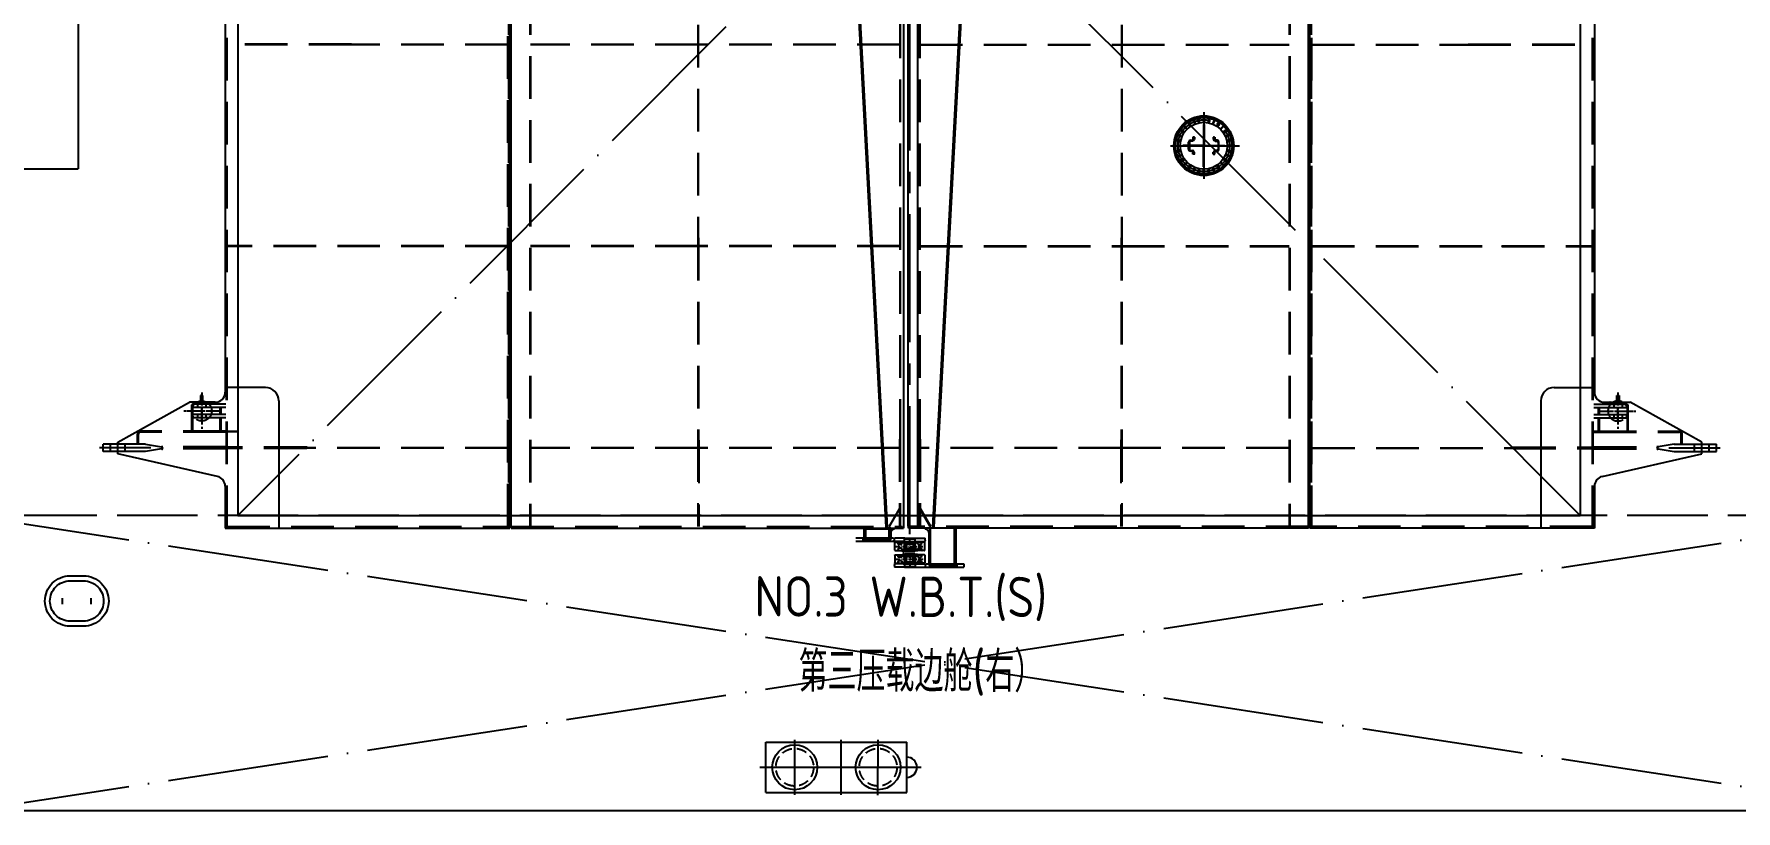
# Model space of a CAD drawing. Header units: millimetres. Extents: x -1838618 to -1600818, y -1770412 to -1553248.
# Drawn here: x -1742342 to -1716985, y -1733102 to -1721536 of the extents above; entities that cross this region are included whole.
import ezdxf

# ---------------------------------------------------------------- set-up
doc = ezdxf.new("R2010")
doc.units = ezdxf.units.MM
doc.header["$LTSCALE"] = 100
for name, pattern in [('$0$CENTER2', [28.575, 19.05, -3.175, 3.175, -3.175]), ('$0$DASHED2', [9.525, 6.35, -3.175]), ('ACAD_ISO02W100', [15, 12, -3]), ('ACAD_ISO04W100', [30, 24, -3, 0, -3]), ('DASHED', [0.75, 0.5, -0.25]), ('HC3-TOP$0$238-P33+P34-tv$0$DASHED2', [9.525, 6.35, -3.175]), ('HC3-TOP$0$CENTER2', [28.575, 19.05, -3.175, 3.175, -3.175]), ('HC3-TOP$0$DASHED2', [9.525, 6.35, -3.175]), ('HC3-TOP$0$PHANTOM', [63.5, 31.75, -6.35, 6.35, -6.35, 6.35, -6.35])]:
    doc.linetypes.add(name, pattern=pattern)
for name, color, linetype in [('$0$K1-CEN', 1, '$0$CENTER2'), ('$0$K1-DASH', 2, '$0$DASHED2'), ('$0$SHAPE_L', 3, 'Continuous'), ('EDGES', 6, 'Continuous'), ('HC3-TOP$0$HATCH', 42, 'Continuous'), ('HC3-TOP$0$K1-CEN', 1, 'HC3-TOP$0$CENTER2'), ('HC3-TOP$0$K1-COMP_L', 140, 'HC3-TOP$0$PHANTOM'), ('HC3-TOP$0$K1-DASH', 2, 'HC3-TOP$0$DASHED2'), ('HC3-TOP$0$K2-CEN', 1, 'HC3-TOP$0$CENTER2'), ('HC3-TOP$0$K2-DASH', 9, 'HC3-TOP$0$DASHED2'), ('HC3-TOP$0$K2-DIM', 1, 'Continuous'), ('HC3-TOP$0$SHAPE_L', 3, 'Continuous'), ('HC3-TOP$0$THICK_L', 3, 'Continuous'), ('图层4', 4, 'Continuous')]:
    doc.layers.add(name, color=color, linetype=linetype)
doc.layers.add('标注', color=2, linetype='Continuous', lineweight=20)
doc.styles.get("Standard").update_dxf_attribs({"font": 'gbenor.shx', "width": 0.9, "bigfont": 'gbcbig.shx'})

# ---------------------------------------------------------------- blocks, each defined once
blk = doc.blocks.new('A$C6DAA1CFF')
at = {"color": 1, "linetype": 'ACAD_ISO04W100'}
blk.add_circle((1620, 5541), 1478, dxfattribs=at)
at = {"color": 2}
for centre, start, end in [((1970, 10381), 90, 180), ((1970, 700), 180, 270)]:
    blk.add_arc(centre, 700, start, end, dxfattribs=at)
at = {"layer": 'EDGES', "color": 4}
for p, q in [((1970, 10381), (1476, 10878)), ((0, 10381), (0, 7308)), ((0, 10381), (1270, 10381)), ((1970, 10381), (3240, 10381)), ((3240, 7308), (3240, 10381)), ((719, 6443), (102, 7060)), ((2521, 6443), (3138, 7060)), ((719, 4638), (102, 4021)), ((2521, 4638), (3138, 4021)), ((0, 700), (0, 3773)), ((3240, 3773), (3240, 700)), ((0, 700), (1270, 700)), ((1970, 700), (1476, 204)), ((1970, 700), (3240, 700))]:
    blk.add_line(p, q, dxfattribs=at)
blk.add_circle((1620, 5541), 1275, dxfattribs=at)
for centre, start, end in [((350, 7308), 180, 224.9592), ((2890, 7308), 315.0408, 0), ((350, 3773), 135.0408, 180), ((2890, 3773), 0, 44.9592)]:
    blk.add_arc(centre, 350, start, end, dxfattribs=at)
blk = doc.blocks.new('H600X800A')
at = {"layer": '图层4'}
for p, q in [((-213, 45), (-213, -45)), ((213, 45), (213, -45))]:
    blk.add_line(p, q, dxfattribs=at)
for points in [[(475, 0, 0.414214), (100, 375), (-100, 375, 0.414214), (-475, 0, 0.414214), (-100, -375), (100, -375, 0.414214)], [(400, 0), (400, 0, 0.414214), (100, 300), (-100, 300, 0.414214), (-400, 0), (-400, 0, 0.414214), (-100, -300), (100, -300, 0.414214)]]:
    blk.add_lwpolyline(points, format="xyb", close=True, dxfattribs=at)
blk = doc.blocks.new('manhole cove')
at = {"layer": '标注'}
for p, q in [((-144186, 45168), (-144186, 45078)), ((-143759, 45168), (-143759, 45078))]:
    blk.add_line(p, q, dxfattribs=at)
at = {"color": 2, "xscale": -1, "rotation": 180.0000000005409}
blk.add_blockref('H600X800A', (-143973, 45123), dxfattribs=at)
blk = doc.blocks.new('HC3-TOP$0$CYL-280')
at = {"ltscale": 0.1}
for points in [[(-233, 18), (-233, -18), (-149, -18), (-149, 18)], [(-139, 122), (-122, 139), (-97, 114), (-114, 97)], [(-139, -122), (-122, -139), (-97, -114), (-114, -97)]]:
    blk.add_lwpolyline(points, close=True, dxfattribs=at)
blk.add_circle((0, 0), 149, dxfattribs=at)
at = {"layer": 'HC3-TOP$0$K1-CEN', "ltscale": 0.1}
for p, q in [((0, 275), (0, -275)), ((-275, 0), (275, 0))]:
    blk.add_line(p, q, dxfattribs=at)
blk = doc.blocks.new('HC3-TOP$0$A$C6C0051EE')
for p, q in [((0, 1), (0, 7)), ((5, 1), (5, 7)), ((16, 1), (16, 7)), ((21, 1), (21, 7)), ((3, 0), (18, 0))]:
    blk.add_line(p, q)
for centre, radius, start, end in [((3, 5), 4.7, 236.4325, 303.5675), ((10, 18), 17.6, 252.8484, 287.1516), ((18, 5), 4.7, 236.4325, 303.5675)]:
    blk.add_arc(centre, radius, start, end)
blk = doc.blocks.new('HC3-TOP$0$wheel-450_P')
at = {"layer": 'HC3-TOP$0$HATCH'}
h = blk.add_hatch(dxfattribs=at)
h.set_pattern_fill('ANSI37', color=256, scale=0.4, style=0)
h.set_pattern_definition([(45, (-387.8653, -368.1047), (-0.8980256, 0.8980256), []), (135, (-387.8653, -368.1047), (-0.8980256, -0.8980256), [])])
h.paths.add_polyline_path([(72, 85), (72, 91), (66, 85)])
h = blk.add_hatch(dxfattribs=at)
h.set_pattern_fill('ANSI37', color=256, scale=0.4, style=0)
h.set_pattern_definition([(45, (-222.9789, -317.8035), (-0.8980256, 0.8980256), []), (135, (-222.9789, -317.8035), (-0.8980256, -0.8980256), [])])
h.paths.add_polyline_path([(110, 81), (110, 80, 0.414214), (116, 74), (122, 74), (122, 81)])
h = blk.add_hatch(dxfattribs=at)
h.set_pattern_fill('ANSI31', color=256, angle=90, style=0)
h.set_pattern_definition([(135, (-232.979, -322.8035), (-2.245064, -2.245064), [])])
edge = h.paths.add_edge_path()
edge.add_line((-32, -46), (-32, -52))
edge.add_line((-32, -52), (-21, -52))
edge.add_spline(control_points=[(-21, -52), (-22, -51), (-24, -46), (-29, -36), (-43, -36), (-54, -32), (-62, -32), (-66, -32)], knot_values=[0, 0, 0, 0, 6.397971, 15.190418, 30.584793, 41.682542, 52.606422, 52.606422, 52.606422, 52.606422], degree=3, periodic=0)
edge.add_line((-66, -32), (-66, -46))
edge.add_line((-66, -46), (-32, -46))
h = blk.add_hatch(dxfattribs=at)
h.set_pattern_fill('ANSI37', color=256, scale=0.4, style=0)
h.set_pattern_definition([(45, (-232.9789, -307.8035), (-0.8980256, 0.8980256), []), (135, (-232.9789, -307.8035), (-0.8980256, -0.8980256), [])])
h.paths.add_polyline_path([(72, -91), (72, -85), (66, -85)])
h = blk.add_hatch(dxfattribs=at)
h.set_pattern_fill('ANSI37', color=256, scale=0.4, style=0)
h.set_pattern_definition([(315, (-222.9789, 317.8035), (-0.8980256, -0.8980256), []), (225, (-222.9789, 317.8035), (-0.8980256, 0.8980256), [])])
h.paths.add_polyline_path([(110, -81), (110, -80, -0.414214), (116, -74), (122, -74), (122, -81)])
for p, q in [((-77, 72), (-69, 80)), ((-77, 72), (-77, -73)), ((-72, 105), (-72, 85)), ((-72, 104), (-69, 104)), ((-69, 96), (-72, 95)), ((-69, 95), (-72, 94)), ((-72, 86), (-69, 86)), ((-71, 70), (-66, 75)), ((-71, 70), (-71, -70)), ((-69, 114), (-68, 115)), ((-69, 114), (-69, 80)), ((-69, 102), (-62, 102)), ((-43, 101), (-69, 101)), ((-43, 89), (-69, 89)), ((-69, 88), (-62, 88)), ((-62, 115), (-68, 115)), ((-66, 75), (-66, -75)), ((-66, 75), (-62, 75)), ((-66, 51), (-64, 52)), ((-66, 51), (-66, -51)), ((-65, 101), (-65, 89)), ((-64, 52), (-64, -32)), ((-40, 52), (-64, 52)), ((-62, 220), (-62, 101)), ((-60, 179), (-62, 182)), ((-36, 119), (-62, 115)), ((-62, 52), (-62, 89)), ((-62, 80), (-4, 80)), ((-60, 179), (-60, 115)), ((-35, 175), (-60, 179)), ((-60, 68), (-58, 70)), ((-60, 68), (-60, 52)), ((-60, 65), (-42, 65)), ((-58, 70), (-44, 70)), ((-57, 225), (57, 225)), ((-49, 67), (-49, 65)), ((-49, 67), (-42, 67)), ((-43, 67), (-44, 70)), ((-43, 101), (-41, 99)), ((-43, 101), (-43, 89)), ((-43, 89), (-41, 91)), ((-42, 64), (-42, 65)), ((-42, 64), (-42, 52)), ((-42, 64), (-42, 52)), ((-40, 53), (-42, 53)), ((-41, 99), (-41, 91)), ((-40, 64), (-40, 66)), ((-38, 66), (-40, 65)), ((-40, 65), (-40, -36)), ((-40, 51), (-36, 51)), ((-33, 66), (-38, 66)), ((40, 52), (-38, 52)), ((-36, -37), (-36, 52)), ((-34, 62), (-32, 75)), ((-10, 59), (-34, 62)), ((-33, 66), (-33, 66)), ((-32, 79), (-32, 69)), ((-4, 70), (-32, 75)), ((-4, 80), (-28, 80)), ((-4, 80), (-28, 80)), ((-27, 129), (-27, 166)), ((-10, 59), (-8, 70)), ((-8, 61), (-9, 61)), ((-6, 60), (-8, 61)), ((-6, 60), (-6, 52)), ((-4, 83), (4, 83)), ((-4, 83), (-4, 52)), ((-4, 78), (-4, 52)), ((-4, 72), (4, 72)), ((-2, 83), (-2, 52)), ((2, 83), (2, 52)), ((4, 83), (4, 52)), ((4, 80), (45, 80)), ((4, 70), (32, 75)), ((6, 60), (8, 61)), ((6, 60), (6, 52)), ((10, 59), (8, 70)), ((8, 61), (9, 61)), ((10, 59), (34, 62)), ((27, 129), (27, 166)), ((32, 79), (32, 69)), ((34, 62), (32, 75)), ((33, 65), (33, 66)), ((33, 66), (38, 66)), ((35, 175), (60, 179)), ((36, 119), (62, 115)), ((38, 66), (40, 65)), ((40, 65), (40, -65)), ((40, 59), (45, 59)), ((45, 95), (45, -95)), ((45, 95), (62, 95)), ((45, 78), (54, 78)), ((45, 76), (46, 77)), ((46, 77), (46, -77)), ((46, 77), (64, 77)), ((54, 88), (58, 90)), ((54, 88), (54, 77)), ((54, 86), (54, 86)), ((58, 79), (54, 86)), ((56, 77), (54, 86)), ((58, 90), (58, 79)), ((58, 90), (62, 90)), ((60, 179), (62, 182)), ((60, 179), (60, 115)), ((60, 84), (64, 84)), ((60, 79), (60, 84)), ((62, 220), (62, 84)), ((65, 85), (64, 84)), ((64, 84), (64, -84)), ((65, 85), (65, -85)), ((65, 85), (72, 85)), ((72, 85), (72, 227)), ((72, 85), (72, -85)), ((72, 81), (111, 81)), ((110, 81), (110, -81)), ((110, 81), (122, 81)), ((116, 74), (122, 74)), ((122, 74), (122, 226)), ((122, 74), (122, -74)), ((-77, -73), (-69, -80)), ((-71, -70), (-66, -75)), ((-69, -114), (-69, -80)), ((-69, -114), (-68, -115)), ((-62, -115), (-68, -115)), ((-32, -46), (-66, -46)), ((-66, -51), (-64, -52)), ((-66, -75), (-62, -75)), ((-42, -52), (-64, -52)), ((-62, -220), (-62, -52)), ((-62, -80), (-4, -80)), ((-60, -115), (-62, -115)), ((-60, -179), (-62, -182)), ((-60, -68), (-60, -52)), ((-60, -65), (-42, -65)), ((-60, -68), (-58, -70)), ((-60, -116), (-59, -114)), ((-60, -115), (-60, -114)), ((-46, -117), (-60, -114)), ((-60, -179), (-60, -115)), ((-35, -175), (-60, -179)), ((-58, -70), (-45, -70)), ((-48, -120), (-58, -117)), ((-52, -126), (-58, -124)), ((-57, -114), (-55, -107)), ((-57, -114), (-55, -107)), ((-57, -117), (-56, -115)), ((-57, -120), (-57, -119)), ((-57, -225), (57, -225)), ((-45, -107), (-55, -105)), ((-55, -107), (-54, -107)), ((-46, -110), (-55, -107)), ((-54, -107), (-54, -105)), ((-47, -109), (-54, -107)), ((-53, -105), (-45, -80)), ((-51, -122), (-51, -121)), ((-50, -119), (-49, -117)), ((-48, -117), (-46, -110)), ((-47, -107), (-39, -80)), ((-47, -109), (-46, -107)), ((-46, -110), (-47, -109)), ((-42, -48), (-46, -48)), ((-46, -50), (-46, -48)), ((-42, -50), (-46, -50)), ((-42, -64), (-46, -72)), ((-44, -73), (-46, -72)), ((-36, -119), (-46, -117)), ((-46, -120), (-46, -118)), ((-40, -64), (-44, -73)), ((-42, -48), (-42, -48)), ((-42, -64), (-42, -50)), ((-42, -64), (-42, -52)), ((-40, -65), (-40, -50)), ((-40, -51), (-36, -51)), ((-38, -66), (-40, -65)), ((40, -52), (-38, -52)), ((-33, -66), (-38, -66)), ((-36, -51), (-36, -52)), ((-10, -59), (-34, -62)), ((-34, -62), (-32, -75)), ((-33, -65), (-33, -66)), ((-32, -46), (-32, -52)), ((-32, -79), (-32, -69)), ((-4, -70), (-32, -75)), ((-4, -80), (-28, -80)), ((-4, -80), (-28, -80)), ((-27, -129), (-27, -166)), ((-10, -59), (-8, -70)), ((-8, -61), (-9, -61)), ((-6, -60), (-8, -61)), ((-6, -60), (-6, -52)), ((-4, -83), (-4, -52)), ((-4, -78), (-4, -52)), ((-4, -72), (4, -72)), ((-4, -83), (4, -83)), ((-2, -83), (-2, -52)), ((2, -83), (2, -52)), ((4, -83), (4, -52)), ((4, -70), (32, -75)), ((4, -80), (45, -80)), ((6, -60), (6, -52)), ((6, -60), (8, -61)), ((10, -59), (8, -70)), ((8, -61), (9, -61)), ((10, -59), (34, -62)), ((27, -129), (27, -166)), ((34, -62), (32, -75)), ((32, -79), (32, -69)), ((33, -65), (33, -66)), ((33, -66), (38, -66)), ((35, -175), (60, -179)), ((36, -119), (62, -115)), ((38, -66), (40, -65)), ((40, -59), (45, -59)), ((45, -76), (46, -77)), ((45, -78), (54, -78)), ((45, -93), (46, -95)), ((45, -95), (62, -95)), ((46, -77), (64, -77)), ((54, -86), (53, -86)), ((56, -77), (54, -86)), ((54, -88), (54, -77)), ((58, -79), (54, -86)), ((54, -88), (58, -90)), ((58, -90), (58, -79)), ((58, -90), (62, -90)), ((60, -79), (60, -84)), ((60, -84), (64, -84)), ((60, -179), (60, -115)), ((60, -179), (62, -182)), ((62, -220), (62, -84)), ((64, -84), (65, -85)), ((65, -85), (72, -85)), ((72, -81), (110, -81)), ((72, -85), (72, -227)), ((110, -81), (122, -81)), ((116, -74), (122, -74)), ((122, -74), (122, -226))]:
    blk.add_line(p, q)
for centre, radius, start, end in [((-57, 220), 5, 90, 180), ((-42, 65), 2, 23.744, 90), ((-42, 64), 2, 0, 23.744), ((-38, 54), 2, 180, 270), ((-37, 129), 10, 278.0896, 0), ((-37, 166), 10, 0, 80), ((-32, 79), 1, 90, 180), ((-8, 54), 2, 270, 0), ((-6, 78), 2, 0, 90), ((6, 78), 2, 90, 180), ((8, 54), 2, 180, 270), ((37, 166), 10, 100, 180), ((37, 129), 10, 180, 261.9104), ((32, 79), 1, 0, 90), ((38, 54), 2, 270, 0), ((57, 220), 5, 0, 90), ((59, 80), 0.8, 207.3764, 352), ((116, 80), 6, 180, 270), ((-57, -220), 5, 180, 270), ((-58, -114), 3.31, 223.1092, 286.8908), ((-59, -117), 3.31, 43.1092, 106.8908), ((-59, -119), 2.09, 339.1083, 88.0443), ((-62, -119), 5, 323.4589, 345), ((-56, -123), 2.16, 143.4589, 219.3072), ((-50, -106), 13.3, 239.2686, 270.7314), ((-56, -128), 13.3, 59.2686, 90.7314), ((-53, -124), 2.16, 290.6928, 6.5411), ((-48, -122), 2.09, 61.9557, 170.8917), ((-46, -123), 5, 165, 186.5411), ((-47, -117), 3.31, 223.1092, 286.8908), ((-48, -120), 3.31, 43.1092, 106.8908), ((-42, -50), 2, 0, 90), ((-38, -54), 2, 90, 180), ((-42, -64), 2, 336.256, 0), ((-37, -129), 10, 0, 81.9104), ((-37, -166), 10, 280, 0), ((-32, -79), 1, 180, 270), ((-8, -54), 2, 0, 90), ((-6, -78), 2, 270, 0), ((6, -78), 2, 180, 270), ((8, -54), 2, 90, 180), ((37, -129), 10, 98.0896, 180), ((37, -166), 10, 180, 260), ((32, -79), 1, 270, 0), ((38, -54), 2, 0, 90), ((57, -220), 5, 270, 0), ((59, -80), 0.8, 8, 152.6236), ((116, -80), 6, 90, 180)]:
    blk.add_arc(centre, radius, start, end)
for points in [[(72, 227), (79, 230), (91, 234), (105, 225), (115, 230), (120, 227), (122, 226)], [(72, -227), (79, -230), (91, -234), (105, -225), (115, -230), (120, -227), (122, -226)]]:
    blk.add_open_spline(points, degree=3, knots=[0, 0, 0, 0, 22.168204, 34.441767, 44.92374, 51.585028, 51.585028, 51.585028, 51.585028])
for p, q in [((66, 85), (72, 91)), ((66, -85), (72, -91))]:
    blk.add_line(p, q, dxfattribs=at)
at = {"layer": 'HC3-TOP$0$K2-CEN', "ltscale": 0.04}
for p, q in [((-88, 0), (132, 0)), ((-85, 95), (-35, 95)), ((-6, 64), (-36, 69)), ((0, 225), (0, -225)), ((6, 64), (36, 69)), ((-55, -95), (-77, -95)), ((-56, -127), (-41, -76)), ((-6, -64), (-36, -69)), ((6, -64), (36, -69))]:
    blk.add_line(p, q, dxfattribs=at)
at = {"layer": 'HC3-TOP$0$K2-DIM'}
for p, q in [((-42, 100), (-65, 100)), ((-42, 90), (-65, 90)), ((-65, 51), (-40, 51)), ((-65, -51), (-42, -51)), ((-54, -107), (-56, -114)), ((-55, -107), (-55, -105)), ((-47, -109), (-49, -117)), ((-46, -110), (-45, -107))]:
    blk.add_line(p, q, dxfattribs=at)
blk.add_open_spline([(-66, -32), (-62, -32), (-54, -32), (-43, -36), (-29, -36), (-24, -46), (-22, -51), (-21, -52)], degree=3, knots=[0, 0, 0, 0, 10.92388, 22.021629, 37.416004, 46.208451, 52.606422, 52.606422, 52.606422, 52.606422], dxfattribs=at)
at = {"rotation": 270}
blk.add_blockref('HC3-TOP$0$A$C6C0051EE', (-80, 105), dxfattribs=at)
blk = doc.blocks.new('A$C4BE3393B')
at = {"layer": '$0$K1-CEN', "color": 136, "ltscale": 5}
for p, q in [((2391, -3997), (2391, -4990)), ((1896, -4496), (2922, -4496))]:
    blk.add_line(p, q, dxfattribs=at)
at = {"layer": '$0$K1-CEN', "color": 136}
for p, q in [((2088, -4293), (2055, -4271)), ((2088, -4293), (2055, -4271)), ((2088, -4293), (2055, -4271)), ((2082, -4265), (2060, -4299)), ((2082, -4265), (2060, -4299)), ((2060, -4299), (2082, -4265)), ((2194, -4165), (2161, -4187)), ((2194, -4165), (2161, -4187)), ((2161, -4187), (2194, -4165)), ((2189, -4193), (2166, -4159)), ((2189, -4193), (2166, -4159)), ((2189, -4193), (2166, -4159)), ((2336, -4114), (2297, -4122)), ((2336, -4114), (2297, -4122)), ((2297, -4122), (2336, -4114)), ((2320, -4138), (2312, -4099)), ((2320, -4138), (2312, -4099)), ((2320, -4138), (2312, -4099)), ((2486, -4122), (2447, -4114)), ((2447, -4114), (2486, -4122)), ((2486, -4122), (2447, -4114)), ((2463, -4138), (2470, -4099)), ((2463, -4138), (2470, -4099)), ((2463, -4138), (2470, -4099)), ((2622, -4187), (2589, -4165)), ((2589, -4165), (2622, -4187)), ((2622, -4187), (2589, -4165)), ((2594, -4193), (2616, -4159)), ((2594, -4193), (2616, -4159)), ((2594, -4193), (2616, -4159)), ((2695, -4293), (2728, -4271)), ((2695, -4293), (2728, -4271)), ((2695, -4293), (2728, -4271)), ((2723, -4299), (2700, -4265)), ((2700, -4265), (2723, -4299)), ((2723, -4299), (2700, -4265)), ((2033, -4425), (1994, -4417)), ((2033, -4425), (1994, -4417)), ((2033, -4425), (1994, -4417)), ((2018, -4401), (2010, -4441)), ((2018, -4401), (2010, -4441)), ((2010, -4441), (2018, -4401)), ((2010, -4551), (2018, -4591)), ((2010, -4551), (2018, -4591)), ((2018, -4591), (2010, -4551)), ((2749, -4425), (2789, -4417)), ((2749, -4425), (2789, -4417)), ((2749, -4425), (2789, -4417)), ((2773, -4441), (2765, -4401)), ((2765, -4401), (2773, -4441)), ((2773, -4441), (2765, -4401)), ((2765, -4591), (2773, -4551)), ((2765, -4591), (2773, -4551)), ((2773, -4551), (2765, -4591)), ((2033, -4567), (1994, -4575)), ((2033, -4567), (1994, -4575)), ((2033, -4567), (1994, -4575)), ((2088, -4699), (2055, -4721)), ((2088, -4699), (2055, -4721)), ((2088, -4699), (2055, -4721)), ((2060, -4693), (2082, -4727)), ((2060, -4693), (2082, -4727)), ((2082, -4727), (2060, -4693)), ((2161, -4805), (2194, -4827)), ((2161, -4805), (2194, -4827)), ((2194, -4827), (2161, -4805)), ((2189, -4799), (2166, -4833)), ((2189, -4799), (2166, -4833)), ((2189, -4799), (2166, -4833)), ((2589, -4827), (2622, -4805)), ((2589, -4827), (2622, -4805)), ((2622, -4805), (2589, -4827)), ((2594, -4799), (2616, -4833)), ((2594, -4799), (2616, -4833)), ((2594, -4799), (2616, -4833)), ((2695, -4699), (2728, -4721)), ((2695, -4699), (2728, -4721)), ((2695, -4699), (2728, -4721)), ((2700, -4727), (2723, -4693)), ((2700, -4727), (2723, -4693)), ((2723, -4693), (2700, -4727)), ((2749, -4567), (2789, -4575)), ((2749, -4567), (2789, -4575)), ((2749, -4567), (2789, -4575)), ((2297, -4870), (2336, -4878)), ((2297, -4870), (2336, -4878)), ((2336, -4878), (2297, -4870)), ((2320, -4854), (2312, -4893)), ((2320, -4854), (2312, -4893)), ((2320, -4854), (2312, -4893)), ((2447, -4878), (2486, -4870)), ((2447, -4878), (2486, -4870)), ((2486, -4870), (2447, -4878)), ((2463, -4854), (2470, -4893)), ((2463, -4854), (2470, -4893)), ((2463, -4854), (2470, -4893))]:
    blk.add_line(p, q, dxfattribs=at)
for points in [[(2241, -4363), (2241, -4400, -0.414214), (2220, -4421), (2192, -4421, 0.414214), (2171, -4442), (2171, -4550, 0.414214), (2192, -4571), (2220, -4571, -0.414214), (2241, -4592), (2241, -4630)], [(2541, -4363), (2541, -4400, 0.414214), (2562, -4421), (2590, -4421, -0.414214), (2611, -4442), (2611, -4550, -0.414214), (2590, -4571), (2562, -4571, 0.414214), (2541, -4592), (2541, -4630)]]:
    blk.add_lwpolyline(points, format="xyb", dxfattribs=at)
blk.add_circle((2391, -4496), 385, dxfattribs=at)
at = {"layer": '$0$K1-DASH', "color": 136, "ltscale": 2.5}
for p, q in [((2081, -4191), (2134, -4244)), ((2086, -4186), (2139, -4239)), ((2139, -4239), (2134, -4244)), ((2222, -4095), (2250, -4165)), ((2228, -4093), (2257, -4162)), ((2257, -4162), (2250, -4165)), ((2388, -4061), (2388, -4136)), ((2395, -4136), (2388, -4136)), ((2395, -4061), (2395, -4136)), ((2555, -4093), (2526, -4162)), ((2526, -4162), (2532, -4165)), ((2561, -4095), (2532, -4165)), ((2697, -4186), (2644, -4239)), ((2644, -4239), (2649, -4244)), ((2702, -4191), (2649, -4244)), ((1956, -4493), (2031, -4493)), ((1956, -4500), (2031, -4500)), ((1988, -4333), (2058, -4361)), ((1991, -4326), (2060, -4355)), ((2031, -4500), (2031, -4493)), ((2060, -4355), (2058, -4361)), ((2792, -4326), (2723, -4355)), ((2723, -4355), (2725, -4361)), ((2795, -4333), (2725, -4361)), ((2826, -4493), (2751, -4493)), ((2751, -4500), (2751, -4493)), ((2826, -4500), (2751, -4500)), ((1988, -4659), (2058, -4631)), ((1991, -4666), (2060, -4637)), ((2060, -4637), (2058, -4631)), ((2081, -4801), (2134, -4748)), ((2086, -4806), (2139, -4753)), ((2139, -4753), (2134, -4748)), ((2644, -4753), (2649, -4748)), ((2697, -4806), (2644, -4753)), ((2702, -4801), (2649, -4748)), ((2723, -4637), (2725, -4631)), ((2792, -4666), (2723, -4637)), ((2795, -4659), (2725, -4631)), ((2222, -4897), (2250, -4827)), ((2228, -4899), (2257, -4830)), ((2257, -4830), (2250, -4827)), ((2388, -4931), (2388, -4856)), ((2395, -4856), (2388, -4856)), ((2395, -4931), (2395, -4856)), ((2526, -4830), (2532, -4827)), ((2555, -4899), (2526, -4830)), ((2561, -4897), (2532, -4827))]:
    blk.add_line(p, q, dxfattribs=at)
at = {"layer": '$0$K1-DASH', "color": 136}
for p, q in [((2387, -4181), (2395, -4181)), ((2387, -4181), (2387, -4492)), ((2395, -4181), (2395, -4492)), ((2391, -4492), (2076, -4492)), ((2076, -4500), (2076, -4492)), ((2076, -4492), (2076, -4500)), ((2391, -4500), (2076, -4500)), ((2235, -4400), (2235, -4371)), ((2235, -4371), (2235, -4401)), ((2247, -4371), (2247, -4400)), ((2248, -4371), (2248, -4401)), ((2387, -4811), (2387, -4500)), ((2391, -4492), (2706, -4492)), ((2391, -4500), (2706, -4500)), ((2395, -4811), (2395, -4500)), ((2535, -4371), (2535, -4400)), ((2535, -4371), (2535, -4401)), ((2547, -4400), (2547, -4371)), ((2548, -4371), (2548, -4401)), ((2706, -4492), (2706, -4500)), ((2235, -4621), (2235, -4591)), ((2235, -4592), (2235, -4621)), ((2247, -4621), (2247, -4592)), ((2248, -4621), (2248, -4591)), ((2387, -4811), (2395, -4811)), ((2535, -4621), (2535, -4591)), ((2535, -4621), (2535, -4592)), ((2547, -4592), (2547, -4621)), ((2548, -4621), (2548, -4591))]:
    blk.add_line(p, q, dxfattribs=at)
for centre, radius, start, end in [((2220, -4400), 15, 356.1774, 0), ((2220, -4400), 27, 357.8774, 0), ((2562, -4400), 27, 180, 182.1226), ((2562, -4400), 15, 180, 183.8226), ((2220, -4592), 15, 0, 3.8226), ((2220, -4592), 27, 0, 2.1226), ((2562, -4592), 27, 177.8774, 180), ((2562, -4592), 15, 176.1774, 180)]:
    blk.add_arc(centre, radius, start, end, dxfattribs=at)
at = {"layer": '$0$SHAPE_L', "color": 136}
for p, q in [((2165, -4550), (2165, -4442)), ((2177, -4442), (2177, -4550)), ((2192, -4415), (2220, -4415)), ((2220, -4427), (2192, -4427)), ((2254, -4371), (2229, -4371)), ((2229, -4371), (2229, -4401)), ((2254, -4401), (2229, -4401)), ((2235, -4371), (2247, -4371)), ((2254, -4371), (2254, -4401)), ((2529, -4371), (2554, -4371)), ((2529, -4371), (2529, -4401)), ((2529, -4401), (2554, -4401)), ((2547, -4371), (2535, -4371)), ((2554, -4371), (2554, -4401)), ((2590, -4415), (2562, -4415)), ((2562, -4427), (2590, -4427)), ((2605, -4442), (2605, -4550)), ((2617, -4550), (2617, -4442)), ((2192, -4565), (2220, -4565)), ((2220, -4577), (2192, -4577)), ((2254, -4591), (2229, -4591)), ((2229, -4621), (2229, -4591)), ((2254, -4621), (2229, -4621)), ((2254, -4621), (2254, -4591)), ((2529, -4591), (2554, -4591)), ((2529, -4621), (2529, -4591)), ((2529, -4621), (2554, -4621)), ((2554, -4621), (2554, -4591)), ((2590, -4565), (2562, -4565)), ((2562, -4577), (2590, -4577))]:
    blk.add_line(p, q, dxfattribs=at)
for points in [[(2056, -4290), (2070, -4299), (2086, -4292), (2087, -4274), (2072, -4265), (2057, -4272)], [(2160, -4177), (2170, -4191), (2187, -4190), (2195, -4175), (2185, -4160), (2168, -4161)], [(2300, -4113), (2303, -4130), (2320, -4135), (2333, -4124), (2329, -4107), (2313, -4101)], [(2454, -4107), (2450, -4124), (2463, -4135), (2480, -4130), (2483, -4113), (2470, -4101)], [(2598, -4160), (2588, -4175), (2596, -4190), (2613, -4191), (2623, -4177), (2615, -4161)], [(2710, -4265), (2696, -4274), (2697, -4292), (2713, -4299), (2727, -4290), (2726, -4272)], [(2002, -4434), (2019, -4437), (2031, -4424), (2025, -4408), (2008, -4404), (1997, -4418)], [(2008, -4588), (2025, -4584), (2031, -4568), (2019, -4555), (2002, -4558), (1997, -4574)], [(2775, -4404), (2758, -4408), (2752, -4424), (2764, -4437), (2780, -4434), (2786, -4418)], [(2780, -4558), (2764, -4555), (2752, -4568), (2758, -4584), (2775, -4588), (2786, -4574)], [(2072, -4727), (2087, -4718), (2086, -4700), (2070, -4693), (2056, -4702), (2057, -4720)], [(2185, -4832), (2195, -4817), (2187, -4802), (2170, -4801), (2160, -4815), (2168, -4831)], [(2623, -4815), (2613, -4801), (2596, -4802), (2588, -4817), (2598, -4832), (2615, -4831)], [(2727, -4702), (2713, -4693), (2697, -4700), (2696, -4718), (2710, -4727), (2726, -4720)], [(2329, -4885), (2333, -4868), (2320, -4857), (2303, -4862), (2300, -4879), (2313, -4891)], [(2483, -4879), (2480, -4862), (2463, -4857), (2450, -4868), (2454, -4885), (2470, -4891)]]:
    blk.add_lwpolyline(points, close=True, dxfattribs=at)
for centre, radius in [((2391, -4496), 445), ((2391, -4496), 435), ((2391, -4496), 420), ((2071, -4282), 10.2), ((2071, -4282), 10.5), ((2178, -4176), 10.5), ((2178, -4176), 10.2), ((2316, -4118), 10.2), ((2316, -4118), 10.5), ((2467, -4118), 10.2), ((2467, -4118), 10.5), ((2605, -4176), 10.5), ((2605, -4176), 10.2), ((2712, -4282), 10.2), ((2712, -4282), 10.5), ((2014, -4421), 10.5), ((2014, -4571), 10.5), ((2014, -4421), 10.2), ((2014, -4571), 10.2), ((2769, -4421), 10.5), ((2769, -4421), 10.2), ((2769, -4571), 10.2), ((2769, -4571), 10.5), ((2071, -4710), 10.5), ((2071, -4710), 10.2), ((2178, -4816), 10.2), ((2178, -4816), 10.5), ((2605, -4816), 10.2), ((2605, -4816), 10.5), ((2712, -4710), 10.5), ((2712, -4710), 10.2), ((2316, -4874), 10.2), ((2316, -4874), 10.5), ((2467, -4874), 10.2), ((2467, -4874), 10.5)]:
    blk.add_circle(centre, radius, dxfattribs=at)
for centre, radius, start, end in [((2192, -4442), 27, 90, 180), ((2192, -4550), 27, 180, 270), ((2192, -4442), 15, 90, 180), ((2192, -4550), 15, 180, 270), ((2220, -4400), 15, 270, 356.1774), ((2220, -4400), 27, 270, 357.8774), ((2562, -4400), 27, 182.1226, 270), ((2562, -4400), 15, 183.8226, 270), ((2590, -4442), 27, 0, 90), ((2590, -4442), 15, 0, 90), ((2590, -4550), 27, 270, 0), ((2590, -4550), 15, 270, 0), ((2220, -4592), 27, 2.1226, 90), ((2220, -4592), 15, 3.8226, 90), ((2562, -4592), 27, 90, 177.8774), ((2562, -4592), 15, 90, 176.1774)]:
    blk.add_arc(centre, radius, start, end, dxfattribs=at)
at = {"color": 136, "linetype": 'HC3-TOP$0$238-P33+P34-tv$0$DASHED2', "lineweight": -2}
for p, q in [((-12679, -8353), (-12689, -8353)), ((-12689, -8353), (-12689, -8746)), ((-12679, -8343), (-12679, -8393)), ((-12179, -8343), (-12679, -8343)), ((-12679, -8353), (-12679, -8746)), ((8201, -8343), (8701, -8343)), ((8701, -8343), (8701, -8393)), ((8701, -8353), (8711, -8353)), ((8701, -8353), (8701, -8746)), ((8711, -8353), (8711, -8746)), ((-12179, -8393), (-12679, -8393)), ((-12679, -8499), (-12679, -8549)), ((-12179, -8499), (-12679, -8499)), ((-12179, -8549), (-12679, -8549)), ((-12266, -8499), (-12266, -8393)), ((-12266, -8746), (-12266, -8549)), ((-12251, -8499), (-12251, -8393)), ((-12251, -8746), (-12251, -8549)), ((8201, -8393), (8701, -8393)), ((8201, -8499), (8701, -8499)), ((8201, -8549), (8701, -8549)), ((8273, -8499), (8273, -8393)), ((8273, -8746), (8273, -8549)), ((8288, -8499), (8288, -8393)), ((8288, -8746), (8288, -8549)), ((8701, -8499), (8701, -8549)), ((-13496, -8941), (-13496, -8791)), ((-13481, -8941), (-13481, -8791)), ((-12179, -8746), (-13451, -8746)), ((-12179, -8761), (-13451, -8761)), ((8201, -8746), (9474, -8746)), ((8201, -8761), (9474, -8761)), ((9504, -8941), (9504, -8791)), ((9519, -8941), (9519, -8791)), ((-13896, -9051), (-13896, -8941)), ((-13379, -8941), (-13789, -8941)), ((-13379, -9051), (-13789, -9051)), ((-13682, -9051), (-13682, -8941)), ((-13379, -8941), (-13137, -8981)), ((-13137, -9011), (-13379, -9051)), ((-13129, -8995), (-13137, -8981)), ((-13129, -8997), (-13137, -9011)), ((-13129, -8995), (-13129, -8997)), ((-13127, -8995), (-13118, -8981)), ((-13127, -8995), (-13127, -8997)), ((-13127, -8997), (-13118, -9011)), ((-12179, -8981), (-13118, -8981)), ((-12179, -9011), (-13118, -9011)), ((8201, -8981), (9141, -8981)), ((8201, -9011), (9141, -9011)), ((9149, -8995), (9141, -8981)), ((9149, -8997), (9141, -9011)), ((9149, -8995), (9149, -8997)), ((9151, -8995), (9160, -8981)), ((9151, -8995), (9151, -8997)), ((9151, -8997), (9160, -9011)), ((9401, -8941), (9160, -8981)), ((9160, -9011), (9401, -9051)), ((9401, -8941), (9811, -8941)), ((9401, -9051), (9811, -9051)), ((9704, -9051), (9704, -8941)), ((9918, -9051), (9918, -8941))]:
    blk.add_line(p, q, dxfattribs=at)
at = {"color": 136, "linetype": 'Continuous', "lineweight": -2}
for p, q in [((-14009, -9051), (-14009, -8941)), ((-13789, -8941), (-14009, -8941)), ((-14009, -9051), (-14009, -8941)), ((-13789, -8941), (-14009, -8941)), ((-13789, -9051), (-14009, -9051)), ((-13789, -9051), (-14009, -9051)), ((9811, -8941), (10031, -8941)), ((9811, -8941), (10031, -8941)), ((9811, -9051), (10031, -9051)), ((9811, -9051), (10031, -9051)), ((10031, -9051), (10031, -8941)), ((10031, -9051), (10031, -8941))]:
    blk.add_line(p, q, dxfattribs=at)
at = {"color": 136, "linetype": 'HC3-TOP$0$238-P33+P34-tv$0$DASHED2', "lineweight": -2}
blk.add_lwpolyline([(-12009, -8756), (-12159, -8756), (-12159, -8746), (-12009, -8746)], close=True, dxfattribs=at)
for centre, radius, start, end in [((-13451, -8791), 45, 90, 180), ((-13451, -8791), 30, 90, 180), ((9474, -8791), 45, 0, 90), ((9474, -8791), 30, 0, 90), ((-13128, -9018), 38, 76.1839, 103.8161), ((-13128, -8974), 38, 256.1839, 283.8161), ((9150, -9018), 38, 76.1839, 103.8161), ((9150, -8974), 38, 256.1839, 283.8161)]:
    blk.add_arc(centre, radius, start, end, dxfattribs=at)
at = {"layer": 'HC3-TOP$0$K1-CEN', "color": 136}
blk.add_line((-1989, -10280), (-1989, 10288), dxfattribs=at)
at = {"layer": 'HC3-TOP$0$K1-CEN', "color": 136, "ltscale": 0.1}
for p, q in [((-12539, -8581), (-12539, -8276)), ((8561, -8581), (8561, -8276)), ((-12283, -8446), (-12791, -8446)), ((8306, -8446), (8814, -8446))]:
    blk.add_line(p, q, dxfattribs=at)
at = {"layer": 'HC3-TOP$0$K1-CEN', "color": 136, "ltscale": 0.5}
for p, q in [((-13296, -8996), (-14063, -8996)), ((-13789, -9071), (-13789, -8926)), ((9319, -8996), (10086, -8996)), ((9811, -9071), (9811, -8926))]:
    blk.add_line(p, q, dxfattribs=at)
at = {"layer": 'HC3-TOP$0$K1-CEN', "color": 136, "ltscale": 0.25}
for p, q in [((-13789, -9064), (-13789, -8933)), ((9811, -9064), (9811, -8933))]:
    blk.add_line(p, q, dxfattribs=at)
at = {"layer": 'HC3-TOP$0$K1-DASH', "color": 136, "ltscale": 0.2}
for p, q in [((-12602, -8343), (-12602, -8393)), ((-12476, -8343), (-12476, -8393)), ((8498, -8343), (8498, -8393)), ((8624, -8343), (8624, -8393)), ((-12602, -8499), (-12602, -8549)), ((-12476, -8499), (-12476, -8549)), ((8498, -8499), (8498, -8549)), ((8624, -8499), (8624, -8549))]:
    blk.add_line(p, q, dxfattribs=at)
at = {"layer": 'HC3-TOP$0$K1-DASH', "color": 136}
for p, q in [((-2689, -10339), (-2689, -10389)), ((-1289, -10723), (-1289, -10773))]:
    blk.add_line(p, q, dxfattribs=at)
for points in [[(-2141, -9907), (-2147, -9903), (-2298, -10162), (-2292, -10166)], [(-1837, -9907), (-1830, -9903), (-1679, -10162), (-1686, -10166)], [(-2649, -10339), (-2661, -10339), (-2661, -10176), (-2649, -10176)], [(-2649, -10206), (-2649, -10351), (-2299, -10351), (-2299, -10206)], [(-2287, -10339), (-2299, -10339), (-2299, -10176), (-2287, -10176)], [(-1691, -10723), (-1679, -10723), (-1679, -10176), (-1691, -10176)], [(-1329, -10723), (-1317, -10723), (-1317, -10176), (-1329, -10176)]]:
    blk.add_lwpolyline(points, close=True, dxfattribs=at)
at = {"layer": 'HC3-TOP$0$K2-DASH', "color": 136}
for p, q in [((-7978, -10166), (-7978, 10174)), ((-7969, 10174), (-7969, -10166)), ((-7649, 10174), (-7649, -10166)), ((-7641, 10174), (-7641, -10166)), ((3663, 10174), (3663, -10191)), ((3671, 10174), (3671, -10191)), ((3991, 10174), (3991, -10191)), ((4000, -10191), (4000, 10174)), ((8181, -10191), (8181, 10199)), ((8193, -10191), (8193, 10199)), ((-2139, 8874), (-2139, -8866)), ((-2131, 8874), (-2131, -8866)), ((-1847, 8874), (-1847, -8866)), ((-1839, 8874), (-1839, -8866)), ((-12171, -10191), (-12171, 7954)), ((-12159, -10191), (-12159, 7954)), ((-5149, 5874), (-5149, -5866)), ((-5141, 5874), (-5141, -5866)), ((1163, 5874), (1163, -5866)), ((1171, 5874), (1171, -5866)), ((-10309, -2986), (-12159, -2986)), ((-10309, -2996), (-12159, -2996)), ((-10309, -2986), (-10309, -2996)), ((-7978, -2988), (-10309, -2988)), ((-7978, -2996), (-10309, -2996)), ((-5149, -2988), (-7641, -2988)), ((-5149, -2996), (-7641, -2996)), ((-2139, -2989), (-5141, -2989)), ((-2139, -2996), (-5141, -2996)), ((-1839, -2989), (1163, -2989)), ((-1839, -2996), (1163, -2996)), ((1171, -2988), (3663, -2988)), ((1171, -2996), (3663, -2996)), ((4000, -2988), (6331, -2988)), ((4000, -2996), (6331, -2996)), ((6331, -2986), (6331, -2996)), ((6331, -2986), (8181, -2986)), ((6331, -2996), (8181, -2996)), ((-7978, -5988), (-12159, -5988)), ((-7978, -5996), (-12159, -5996)), ((-5149, -5988), (-7641, -5988)), ((-5149, -5996), (-7641, -5996)), ((-5149, -5866), (-5149, -8866)), ((-5149, -5866), (-5140, -5866)), ((-5140, -5866), (-5140, -8866)), ((-2139, -5988), (-5140, -5988)), ((-2139, -5996), (-5140, -5996)), ((-1839, -5988), (1162, -5988)), ((-1839, -5996), (1162, -5996)), ((1171, -5866), (1162, -5866)), ((1162, -5866), (1162, -8866)), ((1171, -5866), (1171, -8866)), ((1171, -5988), (3663, -5988)), ((1171, -5996), (3663, -5996)), ((4000, -5988), (6831, -5988)), ((4000, -5996), (6831, -5996)), ((6831, -5986), (8181, -5986)), ((6831, -5986), (6831, -5996)), ((6831, -5996), (8181, -5996)), ((-5149, -8866), (-5149, -10166)), ((-5149, -8866), (-5140, -8866)), ((-5140, -8866), (-5135, -8884)), ((-2141, -8866), (-2141, -10166)), ((-2141, -8866), (-2131, -8866)), ((-2131, -8866), (-2131, -10166)), ((-1847, -8866), (-1847, -10166)), ((-1837, -8866), (-1847, -8866)), ((-1837, -8866), (-1837, -10166)), ((1162, -8866), (1157, -8884)), ((1171, -8866), (1162, -8866)), ((1171, -8866), (1171, -10166)), ((-10979, -8986), (-12159, -8986)), ((-10979, -9006), (-12159, -9006)), ((-10959, -8992), (-10979, -8986)), ((-10959, -9000), (-10979, -9006)), ((-7981, -8992), (-10959, -8992)), ((-10959, -9000), (-10959, -8992)), ((-7981, -9000), (-10959, -9000)), ((-5149, -8992), (-7639, -8992)), ((-5149, -9000), (-7639, -9000)), ((-5135, -8884), (-5135, -10166)), ((-2141, -8992), (-5135, -8992)), ((-2141, -9000), (-5135, -9000)), ((1157, -8992), (-1837, -8992)), ((1157, -9000), (-1837, -9000)), ((1157, -8884), (1157, -10166)), ((3655, -8992), (1171, -8992)), ((3655, -9000), (1171, -9000)), ((4007, -8992), (6981, -8992)), ((4007, -9000), (6981, -9000)), ((6981, -8992), (7001, -8986)), ((6981, -9000), (6981, -8992)), ((6981, -9000), (7001, -9006)), ((7001, -8986), (8181, -8986)), ((7001, -9006), (8181, -9006)), ((-12159, -10166), (-7949, -10166)), ((-12159, -10178), (-7949, -10178)), ((-7929, -10166), (-2101, -10166)), ((-7929, -10176), (-2101, -10176)), ((-2101, -10166), (-2101, -10176)), ((-2002, -10176), (-2002, -10166)), ((3951, -10166), (-2002, -10166)), ((3951, -10176), (-2002, -10176)), ((8181, -10166), (3971, -10166)), ((8181, -10178), (3971, -10178))]:
    blk.add_line(p, q, dxfattribs=at)
at = {"layer": 'HC3-TOP$0$SHAPE_L', "color": 136}
for p, q in [((-7949, -10191), (-7949, 10199)), ((-7929, -10191), (-7929, 10199)), ((-2081, 10199), (-2081, -10191)), ((-2021, 10164), (-2021, -10156)), ((-1877, 10199), (-1877, -10191)), ((3951, -10191), (3951, 10199)), ((3971, -10191), (3971, 10199)), ((8211, 10199), (8211, -8166)), ((-12189, 8174), (-12189, -8166)), ((-2889, -16), (-2345, -10176)), ((-2869, -15), (-2326, -10175)), ((-1108, -15), (-1652, -10175)), ((-1089, -16), (-1632, -10176)), ((-13789, -8911), (-12719, -8316)), ((-12339, -8316), (-12719, -8316)), ((8361, -8316), (8741, -8316)), ((9811, -8911), (8741, -8316)), ((-13789, -9081), (-13789, -8911)), ((-12305, -9419), (-13789, -9081)), ((8328, -9419), (9811, -9081)), ((9811, -9081), (9811, -8911)), ((-12189, -9566), (-12189, -10191)), ((8211, -9566), (8211, -10191)), ((-12189, -10191), (-7949, -10191)), ((-7929, -10191), (-2081, -10191)), ((-2231, -10339), (-2794, -10339)), ((-2214, -10389), (-2794, -10389)), ((-2676, -10176), (-2676, -10357)), ((-2272, -10357), (-2676, -10357)), ((-2345, -10176), (-2326, -10175)), ((-2272, -10256), (-2272, -10357)), ((-2222, -10206), (-2222, -10191)), ((-2021, -10156), (-2021, -10156)), ((-2011, -10191), (-2011, -10166)), ((3951, -10191), (-2011, -10191)), ((-1756, -10206), (-1756, -10191)), ((-1706, -10256), (-1706, -10741)), ((-1632, -10176), (-1652, -10175)), ((-1302, -10176), (-1302, -10741)), ((8211, -10191), (3971, -10191)), ((-1763, -10773), (-1184, -10773)), ((-1746, -10723), (-1184, -10723)), ((-1706, -10741), (-1302, -10741)), ((-1184, -10723), (-1184, -10773))]:
    blk.add_line(p, q, dxfattribs=at)
for radius in [445, 435, 350]:
    blk.add_circle((2391, -4496), radius, dxfattribs=at)
for centre, radius, start, end in [((-12339, -8166), 150, 270, 0), ((8361, -8166), 150, 180, 270), ((-12339, -9566), 150, 0, 77.1475), ((8361, -9566), 150, 102.8525, 180), ((-2222, -10256), 50, 90, 180), ((-2021, -10166), 10, 0, 90), ((-1756, -10256), 50, 0, 90)]:
    blk.add_arc(centre, radius, start, end, dxfattribs=at)
at = {"layer": 'HC3-TOP$0$THICK_L', "color": 136}
for p, q in [((-11589, -8096), (-12189, -8096)), ((7611, -8096), (8211, -8096)), ((-11389, -8296), (-11389, -10191)), ((7411, -8296), (7411, -10191))]:
    blk.add_line(p, q, dxfattribs=at)
for centre, start, end in [((-11589, -8296), 0, 90), ((7611, -8296), 90, 180)]:
    blk.add_arc(centre, 200, start, end, dxfattribs=at)
at = {"layer": 'HC3-TOP$0$K1-COMP_L', "color": 136}
for name, p, rotation in [('HC3-TOP$0$CYL-280', (-12539, -8446), 270), ('HC3-TOP$0$wheel-450_P', (-1989, -10461), 90)]:
    blk.add_blockref(name, p, dxfattribs=dict(at, rotation=rotation))
at = {"layer": 'HC3-TOP$0$K1-COMP_L', "color": 136, "xscale": -1, "rotation": 90}
for name, p in [('HC3-TOP$0$CYL-280', (8561, -8446)), ('HC3-TOP$0$wheel-450_P', (-1989, -10651))]:
    blk.add_blockref(name, p, dxfattribs=at)

msp = doc.modelspace()

# ---------------------------------------------------------------- linework, layer by layer
at = {"color": 9, "linetype": 'ACAD_ISO04W100'}
for p, q in [((-1719304.3, -1708702), (-1739304.3, -1728702)), ((-1719304.3, -1728702), (-1739304.3, -1708702)), ((-1743304.3, -1728702), (-1714504.3, -1733102)), ((-1743304.3, -1733102), (-1714504.3, -1728702))]:
    msp.add_line(p, q, dxfattribs=at)
at = {"color": 3, "linetype": 'ACAD_ISO02W100', "ltscale": 30}
for p, q in [((-1719304.3, -1708702), (-1719304.3, -1728702)), ((-1739304.3, -1718702), (-1739304.3, -1728702)), ((-1739304.3, -1728702), (-1719304.3, -1728702))]:
    msp.add_line(p, q, dxfattribs=at)
at = {"color": 5, "linetype": 'ACAD_ISO02W100'}
msp.add_line((-1690404.3, -1728702), (-1796904.3, -1728702), dxfattribs=at)
at = {"color": 4}
for p, q in [((-1731438.3, -1732077.4), (-1729336.3, -1732076.8)), ((-1731438.1, -1732827.4), (-1731438.3, -1732077.4)), ((-1729336.1, -1732826.8), (-1729336.3, -1732076.8)), ((-1731438.1, -1732827.4), (-1729336.1, -1732826.8))]:
    msp.add_line(p, q, dxfattribs=at)
at = {"color": 1, "linetype": 'ACAD_ISO04W100'}
for p, q in [((-1731008.1, -1732863.3), (-1731008.4, -1732041.4)), ((-1730318.1, -1732863.1), (-1730318.4, -1732042.9)), ((-1729767.6, -1732865.4), (-1729764.9, -1732043.5)), ((-1731526.7, -1732452.4), (-1729115.7, -1732451.7))]:
    msp.add_line(p, q, dxfattribs=at)
at = {"color": 6}
msp.add_line((-1696904.3, -1733102), (-1795788, -1733102), dxfattribs=at)
at = {"color": 2, "ltscale": 3}
for centre in [(-1731008.2, -1732452.2), (-1729766.2, -1732451.9)]:
    msp.add_circle(centre, 335, dxfattribs=at)
at = {"color": 3, "linetype": 'DASHED', "ltscale": 3}
for centre in [(-1731008.2, -1732452.2), (-1729766.2, -1732451.9)]:
    msp.add_circle(centre, 280, dxfattribs=at)
at = {"color": 4}
msp.add_arc((-1729336.2, -1732451.8), 150, 270.01639, 90.01639, dxfattribs=at)

# ---------------------------------------------------------------- block references
for name, p in [('A$C4BE3393B', (-1727304.3, -1718702)), ('A$C6DAA1CFF', (-1744924.3, -1724242.6))]:
    msp.add_blockref(name, p)
at = {"layer": '标注'}
msp.add_blockref('manhole cove', (-1597731.6, -1775099.8), dxfattribs=at)

# ---------------------------------------------------------------- texts
at = {"color": 2}
msp.add_text('NO.3 W.B.T.(S)', height=600, rotation=359.87245, dxfattribs=at).set_placement((-1731609, -1730207.2))
msp.add_text('第三压载边舱(右）', height=600, dxfattribs=at).set_placement((-1730951.5, -1731328.5))

doc.saveas('drawing.dxf')
